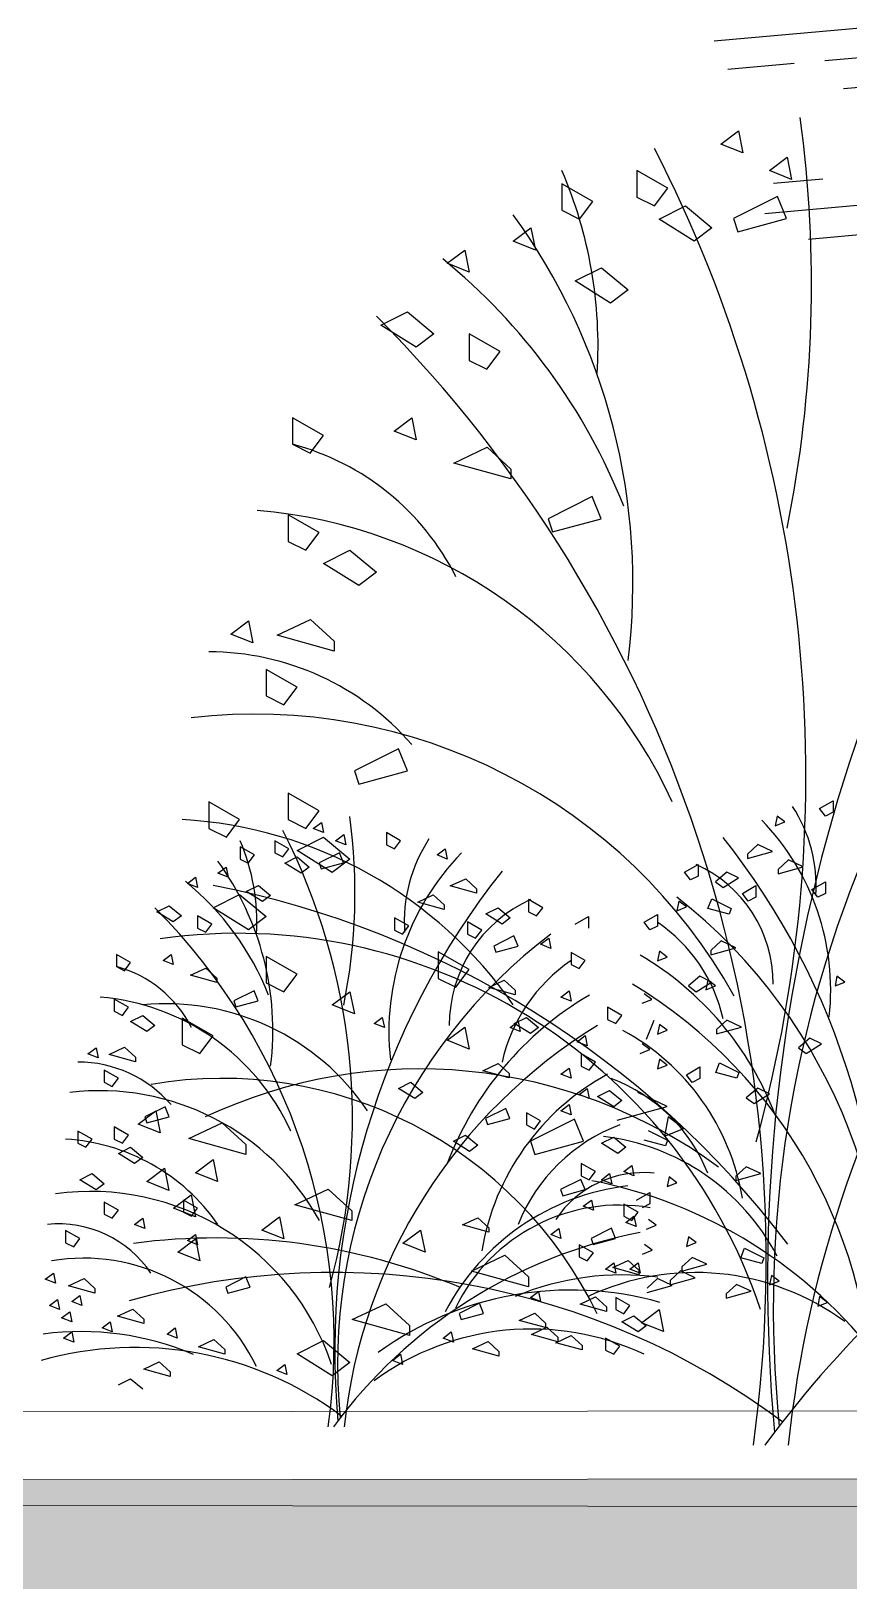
# Model space of a CAD drawing. Header units: millimetres. Extents: x 348 to 2201, y 118 to 1049.
# Drawn here: x 2079.499 to 2081.299, y 343.452 to 346.866 of the extents above; entities that cross this region are included whole.
import ezdxf

# ---------------------------------------------------------------- set-up
doc = ezdxf.new("R2010")
doc.units = ezdxf.units.MM
doc.layers.add('mur vue', color=7, linetype='Continuous', lineweight=13)
doc.layers.add('trees', color=104, linetype='Continuous')

# ---------------------------------------------------------------- blocks, each defined once
blk = doc.blocks.new('Arbustos')
at = {"layer": 'trees', "linetype": 'Continuous'}
for p, q in [((-0.2891, 1.8305), (-0.2502, 1.8597)), ((-0.1822, 1.7722), (-0.1433, 1.8013)), ((-0.1433, 1.8013), (-0.1336, 1.7527)), ((-0.6389, 1.743), (-0.6389, 1.6846)), ((-0.5709, 1.7041), (-0.6389, 1.743)), ((-0.4737, 1.7722), (-0.4737, 1.7138)), ((-0.4057, 1.7333), (-0.4737, 1.7722)), ((-0.1336, 1.7527), (-0.1822, 1.7722)), ((-0.1446, 1.6665), (-0.164, 1.7151)), ((-0.6389, 1.6846), (-0.6, 1.6652)), ((-0.6, 1.6652), (-0.5709, 1.7041)), ((-0.3668, 1.6944), (-0.3085, 1.6457)), ((-0.7458, 1.6166), (-0.7069, 1.6457)), ((-0.7069, 1.6457), (-0.6972, 1.5971)), ((-0.3085, 1.6457), (-0.3474, 1.6166)), ((-0.6972, 1.5971), (-0.7458, 1.6166)), ((-0.8915, 1.5679), (-0.8527, 1.5971)), ((-0.8527, 1.5971), (-0.8429, 1.5485)), ((-0.8429, 1.5485), (-0.8915, 1.5679)), ((-0.6097, 1.529), (-0.5514, 1.5582)), ((-0.5514, 1.5582), (-0.4931, 1.5096)), ((-0.532, 1.4804), (-0.6097, 1.529)), ((-0.4931, 1.5096), (-0.532, 1.4804)), ((-1.0373, 1.4318), (-0.979, 1.461)), ((-0.979, 1.461), (-0.9207, 1.4123)), ((-0.9596, 1.3832), (-1.0373, 1.4318)), ((-0.9207, 1.4123), (-0.9596, 1.3832)), ((-1.0081, 1.1984), (-0.9693, 1.2276)), ((-1.2316, 1.1692), (-1.1928, 1.1498)), ((-0.8032, 1.1625), (-0.7511, 1.1147)), ((-0.7511, 1.1147), (-0.7511, 1.0929)), ((-0.6693, 1.0052), (-0.6596, 0.9761)), ((-0.6596, 0.9761), (-0.5527, 1.0052)), ((-1.1398, 0.7354), (-1.1398, 0.7137)), ((-1.2899, 0.6733), (-1.2899, 0.6149)), ((-1.2219, 0.6344), (-1.2899, 0.6733)), ((-1.2899, 0.6149), (-1.2511, 0.5955)), ((-0.9984, 0.4982), (-1.0956, 0.4496)), ((-0.979, 0.4496), (-0.9984, 0.4982)), ((-1.4163, 0.3815), (-1.4163, 0.3232)), ((-1.3482, 0.3426), (-1.4163, 0.3815)), ((-1.2414, 0.401), (-1.2414, 0.3426)), ((-1.3774, 0.3037), (-1.3482, 0.3426)), ((-1.4163, 0.3232), (-1.3774, 0.3037)), ((-1.1442, 0.2259), (-1.2219, 0.2746)), ((-1.1053, 0.2551), (-1.1442, 0.2259)), ((-1.1197, 0.2473), (-1.1286, 0.2696)), ((-1.3288, 0.0995), (-1.4066, 0.1482)), ((-1.2899, 0.1287), (-1.3288, 0.0995)), ((-0.9895, 0.0902), (-0.9761, 0.1081)), ((-1.2899, 0.0412), (-1.2899, -0.0172)), ((-1.4225, 0.0155), (-1.3986, -0.0065)), ((-0.8721, -0.0269), (-0.8429, 0.012)), ((-1.3986, -0.0065), (-1.3986, -0.0164)), ((-1.2899, -0.0172), (-1.2511, -0.0366)), ((-1.4746, -0.095), (-1.4746, -0.1533)), ((-1.4066, -0.1339), (-1.4746, -0.095)), ((-1.0521, -0.1066), (-1.0342, -0.0932)), ((-1.0342, -0.0932), (-1.0297, -0.1155)), ((-1.4357, -0.1728), (-1.4066, -0.1339)), ((-1.0297, -0.1155), (-1.0521, -0.1066)), ((-0.8915, -0.1436), (-0.8527, -0.1144)), ((-1.4746, -0.1533), (-1.4357, -0.1728)), ((-0.7791, -0.1946), (-0.7552, -0.2166)), ((-0.9985, -0.2496), (-0.9717, -0.2362)), ((-0.7552, -0.2166), (-0.7552, -0.2266)), ((-0.9627, -0.272), (-0.9985, -0.2496)), ((-1.5717, -0.3283), (-1.5329, -0.2992)), ((-1.5329, -0.2992), (-1.5232, -0.3478)), ((-1.5232, -0.3478), (-1.5717, -0.3283)), ((-1.3863, -0.3254), (-1.3342, -0.3732)), ((-0.611, -0.3173), (-0.7082, -0.3659)), ((-0.5916, -0.3659), (-0.611, -0.3173)), ((-1.3342, -0.3949), (-1.4601, -0.3602)), ((-1.3342, -0.3732), (-1.3342, -0.3949)), ((-0.8778, -0.3659), (-0.851, -0.3525)), ((-0.7082, -0.3659), (-0.6985, -0.3951)), ((-0.6985, -0.3951), (-0.5916, -0.3659)), ((-1.4454, -0.4353), (-1.4066, -0.4061)), ((-1.5523, -0.4548), (-1.5134, -0.4256)), ((-0.5963, -0.4151), (-0.5963, -0.4419)), ((-1.4454, -0.5326), (-1.494, -0.5131)), ((-1.2997, -0.5617), (-1.2608, -0.5326)), ((-1.2608, -0.5326), (-1.2511, -0.5812)), ((-1.1009, -0.5191), (-1.1009, -0.5408)), ((-1.2511, -0.5812), (-1.2997, -0.5617)), ((-0.9887, -0.5909), (-0.9498, -0.5617)), ((-0.9498, -0.5617), (-0.9401, -0.6104)), ((-0.7999, -0.5564), (-0.7999, -0.5664)), ((-1.4843, -0.6104), (-1.4454, -0.5812)), ((-1.4357, -0.6298), (-1.4843, -0.6104)), ((-1.4454, -0.5812), (-1.4357, -0.6298)), ((-0.9401, -0.6104), (-0.9887, -0.5909)), ((-0.7643, -0.6171), (-0.7122, -0.6649)), ((-1.7759, -0.67), (-1.758, -0.6565)), ((-1.758, -0.6565), (-1.7536, -0.6789)), ((-0.7122, -0.6867), (-0.8382, -0.6519)), ((-0.7122, -0.6649), (-0.7122, -0.6867)), ((-0.708, -0.7102), (-0.6902, -0.6968)), ((-0.6902, -0.6968), (-0.6857, -0.7191)), ((-1.1005, -0.7589), (-1.0267, -0.7241)), ((-0.8203, -0.723), (-0.865, -0.7454)), ((-0.865, -0.7454), (-0.8605, -0.7588)), ((-0.8605, -0.7588), (-0.8114, -0.7454)), ((-0.8114, -0.7454), (-0.8203, -0.723)), ((-0.464, -0.766), (-0.4251, -0.7368)), ((-0.4251, -0.7368), (-0.4154, -0.7854)), ((-0.4154, -0.7854), (-0.464, -0.766)), ((-0.9002, -0.7996), (-0.8823, -0.7862)), ((-0.8778, -0.8086), (-0.9002, -0.7996)), ((-0.8823, -0.7862), (-0.8778, -0.8086)), ((-0.8354, -0.8232), (-0.8015, -0.8072)), ((-0.8015, -0.8072), (-0.7775, -0.8292)), ((-1.0119, -0.8488), (-0.994, -0.8354)), ((-0.9895, -0.8578), (-1.0119, -0.8488)), ((-0.994, -0.8354), (-0.9895, -0.8578)), ((-0.7775, -0.8392), (-0.8354, -0.8232)), ((-0.7775, -0.8292), (-0.7775, -0.8392))]:
    blk.add_line(p, q, dxfattribs=at)
at = {"layer": 'trees', "color": 84, "true_color": 0x2aaf18}
for p, q in [((-0.2502, 1.8597), (-0.2405, 1.811)), ((-0.2405, 1.811), (-0.2891, 1.8305)), ((-0.4737, 1.7138), (-0.4348, 1.6944)), ((-0.4348, 1.6944), (-0.4057, 1.7333)), ((-0.164, 1.7151), (-0.2612, 1.6665)), ((-0.4251, 1.6652), (-0.3668, 1.6944)), ((-0.3474, 1.6166), (-0.4251, 1.6652)), ((-0.2612, 1.6665), (-0.2515, 1.6373)), ((-0.8429, 1.4123), (-0.8429, 1.354)), ((-0.7749, 1.3734), (-0.8429, 1.4123)), ((-0.8041, 1.3345), (-0.7749, 1.3734)), ((-0.8429, 1.354), (-0.8041, 1.3345)), ((-1.2316, 1.2276), (-1.2316, 1.1692)), ((-1.1636, 1.1887), (-1.2316, 1.2276)), ((-0.9596, 1.179), (-1.0081, 1.1984)), ((-0.9693, 1.2276), (-0.9596, 1.179)), ((-1.1928, 1.1498), (-1.1636, 1.1887)), ((-0.877, 1.1277), (-0.8032, 1.1625)), ((-0.7511, 1.0929), (-0.877, 1.1277)), ((-0.5721, 1.0539), (-0.6693, 1.0052)), ((-0.5527, 1.0052), (-0.5721, 1.0539)), ((-1.2414, 1.0136), (-1.2414, 0.9553)), ((-1.1733, 0.9747), (-1.2414, 1.0136)), ((-1.2025, 0.9358), (-1.1733, 0.9747)), ((-1.2414, 0.9553), (-1.2025, 0.9358)), ((-1.1636, 0.9067), (-1.1053, 0.9358)), ((-1.1053, 0.9358), (-1.047, 0.8872)), ((-1.0859, 0.858), (-1.1636, 0.9067)), ((-1.047, 0.8872), (-1.0859, 0.858)), ((-1.3677, 0.7511), (-1.3288, 0.7802)), ((-1.3288, 0.7802), (-1.3191, 0.7316)), ((-1.2657, 0.7484), (-1.1919, 0.7832)), ((-1.1919, 0.7832), (-1.1398, 0.7354)), ((-1.3191, 0.7316), (-1.3677, 0.7511)), ((-1.1398, 0.7137), (-1.2657, 0.7484)), ((-1.2511, 0.5955), (-1.2219, 0.6344)), ((-1.0956, 0.4496), (-1.0859, 0.4204)), ((-1.0859, 0.4204), (-0.979, 0.4496)), ((-1.1733, 0.3621), (-1.2414, 0.401)), ((-1.2414, 0.3426), (-1.2025, 0.3232)), ((-1.2025, 0.3232), (-1.1733, 0.3621)), ((-1.0253, 0.3137), (-1.0253, 0.2869)), ((-0.994, 0.2959), (-1.0253, 0.3137)), ((-1.2219, 0.2746), (-1.1636, 0.3037)), ((-1.1636, 0.3037), (-1.1053, 0.2551)), ((-1.0074, 0.278), (-0.994, 0.2959)), ((-1.1286, 0.2696), (-1.1733, 0.2473)), ((-1.1733, 0.2473), (-1.1688, 0.2339)), ((-1.4066, 0.1482), (-1.3482, 0.1773)), ((-1.3482, 0.1773), (-1.2899, 0.1287)), ((-1.4095, 0.1125), (-1.4408, 0.1304)), ((-1.4408, 0.1036), (-1.4229, 0.0946)), ((-1.4229, 0.0946), (-1.4095, 0.1125)), ((-1.2219, 0.0023), (-1.2899, 0.0412)), ((-0.911, 0.0509), (-0.911, -0.0074)), ((-0.8429, 0.012), (-0.911, 0.0509)), ((-1.4565, -0.0005), (-1.4225, 0.0155)), ((-1.2511, -0.0366), (-1.2219, 0.0023)), ((-1.3986, -0.0164), (-1.4565, -0.0005)), ((-0.911, -0.0074), (-0.8721, -0.0269)), ((-1.1442, -0.0658), (-1.1053, -0.0366)), ((-1.0956, -0.0852), (-1.1442, -0.0658)), ((-1.1053, -0.0366), (-1.0956, -0.0852)), ((-0.8527, -0.1144), (-0.8429, -0.163)), ((-0.8429, -0.163), (-0.8915, -0.1436)), ((-0.8131, -0.2106), (-0.7791, -0.1946)), ((-0.9717, -0.2362), (-0.9448, -0.2586)), ((-0.7552, -0.2266), (-0.8131, -0.2106)), ((-0.9448, -0.2586), (-0.9627, -0.272)), ((-1.4601, -0.3602), (-1.3863, -0.3254)), ((-0.8421, -0.3883), (-0.8778, -0.3659)), ((-1.4066, -0.4061), (-1.3968, -0.4548)), ((-1.5134, -0.4256), (-1.5037, -0.4742)), ((-1.3968, -0.4548), (-1.4454, -0.4353)), ((-0.5651, -0.433), (-0.5963, -0.4151)), ((-0.5025, -0.433), (-0.4846, -0.4196)), ((-0.4846, -0.4196), (-0.4802, -0.4419)), ((-1.5037, -0.4742), (-1.5523, -0.4548)), ((-1.2269, -0.506), (-1.153, -0.4713)), ((-1.153, -0.4713), (-1.1009, -0.5191)), ((-1.494, -0.5131), (-1.4551, -0.4839)), ((-1.4551, -0.4839), (-1.4454, -0.5326)), ((-1.1009, -0.5408), (-1.2269, -0.506)), ((-0.8577, -0.5504), (-0.8238, -0.5345)), ((-0.8238, -0.5345), (-0.7999, -0.5564)), ((-0.7999, -0.5664), (-0.8577, -0.5504)), ((-0.8382, -0.6519), (-0.7643, -0.6171)), ((-1.0267, -0.7241), (-0.9746, -0.7719)), ((-0.9746, -0.7936), (-1.1005, -0.7589)), ((-0.9746, -0.7719), (-0.9746, -0.7936)), ((-1.2219, -0.834), (-1.1636, -0.8049)), ((-1.1636, -0.8049), (-1.1053, -0.8535)), ((-1.1442, -0.8826), (-1.2219, -0.834)), ((-1.1053, -0.8535), (-1.1442, -0.8826))]:
    blk.add_line(p, q, dxfattribs=at)
at = {"layer": 'trees', "color": 1}
for p, q in [((-0.2515, 1.6373), (-0.1446, 1.6665)), ((-1.0253, 0.2869), (-1.0074, 0.278)), ((-0.9136, 0.2646), (-0.8957, 0.278)), ((-0.8957, 0.278), (-0.8912, 0.2556)), ((-1.1688, 0.2339), (-1.1197, 0.2473)), ((-0.8912, 0.2556), (-0.9136, 0.2646)), ((-0.8846, 0.1963), (-0.8506, 0.2123)), ((-0.8506, 0.2123), (-0.8267, 0.1903)), ((-0.956, 0.1605), (-0.9221, 0.1765)), ((-0.9221, 0.1765), (-0.8982, 0.1545)), ((-0.8267, 0.1803), (-0.8846, 0.1963)), ((-0.8267, 0.1903), (-0.8267, 0.1803)), ((-0.8982, 0.1445), (-0.956, 0.1605)), ((-0.8982, 0.1545), (-0.8982, 0.1445)), ((-1.0074, 0.1259), (-1.0074, 0.0991)), ((-0.9761, 0.1081), (-1.0074, 0.1259)), ((-0.8465, 0.117), (-0.8465, 0.0902)), ((-0.8153, 0.0991), (-0.8465, 0.117)), ((-1.0074, 0.0991), (-0.9895, 0.0902)), ((-0.8465, 0.0902), (-0.8287, 0.0812)), ((-0.8287, 0.0812), (-0.8153, 0.0991)), ((-0.5382, -0.0976), (-0.5204, -0.1066)), ((-0.5204, -0.1066), (-0.507, -0.0887)), ((-0.708, -0.1289), (-0.7438, -0.1066)), ((-0.6902, -0.1155), (-0.708, -0.1289)), ((-0.6053, -0.1468), (-0.5874, -0.1334)), ((-0.5874, -0.1334), (-0.5829, -0.1558)), ((-0.5829, -0.1558), (-0.6053, -0.1468)), ((-0.5651, -0.1915), (-0.5963, -0.1736)), ((-0.5963, -0.1736), (-0.5963, -0.2005)), ((-0.5963, -0.2005), (-0.5785, -0.2094)), ((-0.5785, -0.2094), (-0.5651, -0.1915)), ((-0.641, -0.2183), (-0.6231, -0.2049)), ((-0.6187, -0.2273), (-0.641, -0.2183)), ((-0.6231, -0.2049), (-0.6187, -0.2273))]:
    blk.add_line(p, q, dxfattribs=at)
at = {"layer": 'trees', "color": 56}
for p, q in [((-0.0716, 0.367), (-0.0419, 0.384)), ((-0.0419, 0.384), (-0.0419, 0.3585)), ((-0.165, 0.35), (-0.1693, 0.3287)), ((-0.1481, 0.3372), (-0.165, 0.35)), ((-0.0589, 0.35), (-0.0716, 0.367)), ((-0.0419, 0.3585), (-0.0589, 0.35)), ((-0.1693, 0.3287), (-0.1481, 0.3372)), ((-0.2079, 0.2875), (-0.2307, 0.2666)), ((-0.1756, 0.2723), (-0.2079, 0.2875)), ((-0.3689, 0.2267), (-0.3391, 0.2437)), ((-0.3391, 0.2437), (-0.3391, 0.2182)), ((-0.2307, 0.2571), (-0.1756, 0.2723)), ((-0.2307, 0.2666), (-0.2307, 0.2571)), ((-0.1399, 0.2535), (-0.1627, 0.2326)), ((-0.1077, 0.2383), (-0.1399, 0.2535)), ((-0.3561, 0.2097), (-0.3689, 0.2267)), ((-0.3391, 0.2182), (-0.3561, 0.2097)), ((-0.2755, 0.2267), (-0.3009, 0.2055)), ((-0.3009, 0.2055), (-0.2839, 0.1927)), ((-0.2839, 0.1927), (-0.25, 0.214)), ((-0.25, 0.214), (-0.2755, 0.2267)), ((-0.1627, 0.2232), (-0.1077, 0.2383)), ((-0.1627, 0.2326), (-0.1627, 0.2232)), ((-0.0886, 0.1885), (-0.0589, 0.2055)), ((-0.0589, 0.2055), (-0.0589, 0.18)), ((-0.2415, 0.18), (-0.2118, 0.197)), ((-0.2287, 0.163), (-0.2415, 0.18)), ((-0.2118, 0.1715), (-0.2287, 0.163)), ((-0.2118, 0.197), (-0.2118, 0.1715)), ((-0.0759, 0.1715), (-0.0886, 0.1885)), ((-0.0589, 0.18), (-0.0759, 0.1715)), ((-0.3816, 0.163), (-0.3859, 0.1418)), ((-0.3859, 0.1418), (-0.3646, 0.1503)), ((-0.3646, 0.1503), (-0.3816, 0.163)), ((-0.3174, 0.1466), (-0.3089, 0.1678)), ((-0.2707, 0.1338), (-0.3174, 0.1466)), ((-0.3089, 0.1678), (-0.2664, 0.1466)), ((-0.2664, 0.1466), (-0.2707, 0.1338)), ((-0.458, 0.1163), (-0.4283, 0.1333)), ((-0.4453, 0.0993), (-0.458, 0.1163)), ((-0.4283, 0.1078), (-0.4453, 0.0993)), ((-0.4283, 0.1333), (-0.4283, 0.1078)), ((-0.2886, 0.0751), (-0.3113, 0.0542)), ((-0.2563, 0.0599), (-0.2886, 0.0751)), ((-0.4241, 0.0525), (-0.4283, 0.0313)), ((-0.4283, 0.0313), (-0.4071, 0.0398)), ((-0.4071, 0.0398), (-0.4241, 0.0525)), ((-0.3113, 0.0447), (-0.2563, 0.0599)), ((-0.3113, 0.0542), (-0.3113, 0.0447)), ((-0.3349, -0.0027), (-0.3604, -0.024)), ((-0.3604, -0.024), (-0.3434, -0.0367)), ((-0.3434, -0.0367), (-0.3094, -0.0155)), ((-0.3094, -0.0155), (-0.3349, -0.0027)), ((-0.3179, -0.0112), (-0.3222, -0.0325)), ((-0.3222, -0.0325), (-0.3009, -0.024)), ((-0.3009, -0.024), (-0.3179, -0.0112)), ((-0.0334, -0.0027), (-0.0377, -0.024)), ((-0.0377, -0.024), (-0.0164, -0.0155)), ((-0.0164, -0.0155), (-0.0334, -0.0027)), ((-0.4623, -0.0622), (-0.4411, -0.0537)), ((-0.4411, -0.0537), (-0.458, -0.041)), ((-0.2758, -0.0992), (-0.2986, -0.1201)), ((-0.2436, -0.1144), (-0.2758, -0.0992)), ((-0.4241, -0.109), (-0.4283, -0.1302)), ((-0.4283, -0.1302), (-0.4071, -0.1217)), ((-0.4071, -0.1217), (-0.4241, -0.109)), ((-0.2986, -0.1295), (-0.2436, -0.1144)), ((-0.2986, -0.1201), (-0.2986, -0.1295)), ((-0.4665, -0.1727), (-0.4453, -0.1642)), ((-0.4453, -0.1642), (-0.4623, -0.1515)), ((-0.0929, -0.1387), (-0.1183, -0.16)), ((-0.1183, -0.16), (-0.1014, -0.1727)), ((-0.1014, -0.1727), (-0.0674, -0.1515)), ((-0.0674, -0.1515), (-0.0929, -0.1387)), ((-0.4241, -0.1854), (-0.4283, -0.2067)), ((-0.4283, -0.2067), (-0.4071, -0.1982)), ((-0.4071, -0.1982), (-0.4241, -0.1854)), ((-0.3646, -0.2194), (-0.3349, -0.2024)), ((-0.3349, -0.2024), (-0.3349, -0.2279)), ((-0.3004, -0.2146), (-0.2919, -0.1934)), ((-0.2919, -0.1934), (-0.2494, -0.2146)), ((-0.3519, -0.2364), (-0.3646, -0.2194)), ((-0.3349, -0.2279), (-0.3519, -0.2364)), ((-0.2537, -0.2274), (-0.3004, -0.2146)), ((-0.2494, -0.2146), (-0.2537, -0.2274)), ((-0.2075, -0.2492), (-0.233, -0.2704)), ((-0.233, -0.2704), (-0.216, -0.2832)), ((-0.216, -0.2832), (-0.182, -0.2619)), ((-0.182, -0.2619), (-0.2075, -0.2492)), ((-0.4108, -0.3761), (-0.4575, -0.3633)), ((-0.449, -0.3421), (-0.4065, -0.3633)), ((-0.4065, -0.3633), (-0.4108, -0.3761)), ((-0.2334, -0.4221), (-0.2561, -0.443)), ((-0.2561, -0.4525), (-0.2011, -0.4373)), ((-0.2561, -0.443), (-0.2561, -0.4525)), ((-0.2011, -0.4373), (-0.2334, -0.4221)), ((-0.4028, -0.4447), (-0.4071, -0.4659)), ((-0.4071, -0.4659), (-0.3859, -0.4574)), ((-0.3859, -0.4574), (-0.4028, -0.4447)), ((-0.475, -0.4957), (-0.4453, -0.4787)), ((-0.4453, -0.5042), (-0.4623, -0.5127)), ((-0.4453, -0.4787), (-0.4453, -0.5042)), ((-0.3604, -0.5764), (-0.3646, -0.5976)), ((-0.3434, -0.5891), (-0.3604, -0.5764)), ((-0.3646, -0.5976), (-0.3434, -0.5891)), ((-0.2452, -0.6226), (-0.2367, -0.6013)), ((-0.2367, -0.6013), (-0.1942, -0.6226)), ((-0.3523, -0.6218), (-0.375, -0.6427)), ((-0.375, -0.6522), (-0.32, -0.637)), ((-0.375, -0.6427), (-0.375, -0.6522)), ((-0.32, -0.637), (-0.3523, -0.6218)), ((-0.1985, -0.6353), (-0.2452, -0.6226)), ((-0.1942, -0.6226), (-0.1985, -0.6353)), ((-0.4287, -0.6686), (-0.4515, -0.6895)), ((-0.3964, -0.6838), (-0.4287, -0.6686)), ((-0.3777, -0.6516), (-0.4005, -0.6725)), ((-0.4005, -0.682), (-0.3455, -0.6668)), ((-0.4005, -0.6725), (-0.4005, -0.682)), ((-0.3455, -0.6668), (-0.3777, -0.6516)), ((-0.2546, -0.6813), (-0.2774, -0.7022)), ((-0.2223, -0.6965), (-0.2546, -0.6813)), ((-0.1778, -0.6614), (-0.182, -0.6826)), ((-0.182, -0.6826), (-0.1608, -0.6741)), ((-0.1608, -0.6741), (-0.1778, -0.6614)), ((-0.4515, -0.699), (-0.3964, -0.6838)), ((-0.2774, -0.7117), (-0.2223, -0.6965)), ((-0.2774, -0.7022), (-0.2774, -0.7117)), ((-0.0716, -0.7081), (-0.0759, -0.7294)), ((-0.0546, -0.7209), (-0.0716, -0.7081)), ((-0.0759, -0.7294), (-0.0546, -0.7209))]:
    blk.add_line(p, q, dxfattribs=at)
at = {"layer": 'trees', "color": 97, "true_color": 0x279b30}
for p, q in [((-1.1861, 0.3227), (-1.1682, 0.3361)), ((-1.1638, 0.3137), (-1.1861, 0.3227)), ((-1.1682, 0.3361), (-1.1638, 0.3137)), ((-1.137, 0.2959), (-1.1191, 0.3093)), ((-1.1191, 0.3093), (-1.1146, 0.2869)), ((-1.271, 0.2959), (-1.271, 0.269)), ((-1.2397, 0.278), (-1.271, 0.2959)), ((-1.2531, 0.2601), (-1.2397, 0.278)), ((-1.1146, 0.2869), (-1.137, 0.2959)), ((-1.271, 0.269), (-1.2531, 0.2601)), ((-1.2487, 0.2467), (-1.2219, 0.2601)), ((-1.2129, 0.2243), (-1.2487, 0.2467)), ((-1.2219, 0.2601), (-1.1951, 0.2377)), ((-1.1951, 0.2377), (-1.2129, 0.2243)), ((-1.5302, 0.1394), (-1.5034, 0.1528)), ((-1.4944, 0.117), (-1.5302, 0.1394)), ((-1.5034, 0.1528), (-1.4765, 0.1304)), ((-0.8063, 0.1349), (-0.7795, 0.1483)), ((-0.7795, 0.1483), (-0.7527, 0.1259)), ((-0.7125, 0.1394), (-0.6946, 0.1304)), ((-0.6946, 0.1304), (-0.6812, 0.1483)), ((-1.4765, 0.1304), (-1.4944, 0.117)), ((-1.4408, 0.1304), (-1.4408, 0.1036)), ((-0.7706, 0.1125), (-0.8063, 0.1349)), ((-0.7527, 0.1259), (-0.7706, 0.1125)), ((-0.7444, 0.0863), (-0.789, 0.064)), ((-0.7354, 0.064), (-0.7444, 0.0863)), ((-0.6857, 0.0678), (-0.6678, 0.0812)), ((-0.6678, 0.0812), (-0.6634, 0.0589)), ((-1.6195, 0.0455), (-1.6195, 0.0186)), ((-1.5882, 0.0276), (-1.6195, 0.0455)), ((-1.5168, 0.032), (-1.4989, 0.0455)), ((-1.4989, 0.0455), (-1.4944, 0.0231)), ((-0.789, 0.064), (-0.7846, 0.0505)), ((-0.7846, 0.0505), (-0.7354, 0.064)), ((-0.6634, 0.0589), (-0.6857, 0.0678)), ((-0.6187, 0.0499), (-0.6187, 0.0231)), ((-0.5874, 0.032), (-0.6187, 0.0499)), ((-1.6195, 0.0186), (-1.6017, 0.0097)), ((-1.6017, 0.0097), (-1.5882, 0.0276)), ((-1.4944, 0.0231), (-1.5168, 0.032)), ((-0.6187, 0.0231), (-0.6008, 0.0142)), ((-0.6008, 0.0142), (-0.5874, 0.032)), ((-0.7997, -0.0273), (-0.7657, -0.0113)), ((-0.7418, -0.0433), (-0.7997, -0.0273)), ((-0.7657, -0.0113), (-0.7418, -0.0333)), ((-0.7418, -0.0333), (-0.7418, -0.0433)), ((-1.5927, -0.0708), (-1.624, -0.0529)), ((-1.3163, -0.0344), (-1.361, -0.0568)), ((-1.361, -0.0568), (-1.3565, -0.0702)), ((-1.3565, -0.0702), (-1.3073, -0.0568)), ((-1.3073, -0.0568), (-1.3163, -0.0344)), ((-0.641, -0.0484), (-0.6231, -0.035)), ((-0.6187, -0.0574), (-0.641, -0.0484)), ((-0.6231, -0.035), (-0.6187, -0.0574)), ((-0.7527, -0.1155), (-0.7348, -0.1021)), ((-0.7438, -0.1066), (-0.717, -0.0932)), ((-0.7348, -0.1021), (-0.7304, -0.1245)), ((-0.717, -0.0932), (-0.6902, -0.1155)), ((-0.7304, -0.1245), (-0.7527, -0.1155)), ((-1.6821, -0.1736), (-1.6642, -0.1602)), ((-1.6642, -0.1602), (-1.6597, -0.1826)), ((-1.6352, -0.1748), (-1.6013, -0.1589)), ((-1.6013, -0.1589), (-1.5773, -0.1808)), ((-1.6597, -0.1826), (-1.6821, -0.1736)), ((-1.5773, -0.1908), (-1.6352, -0.1748)), ((-1.5773, -0.1808), (-1.5773, -0.1908)), ((-1.6463, -0.2094), (-1.6463, -0.2362)), ((-1.6151, -0.2273), (-1.6463, -0.2094)), ((-1.6463, -0.2362), (-1.6285, -0.2452)), ((-1.6285, -0.2452), (-1.6151, -0.2273)), ((-1.5123, -0.2899), (-1.557, -0.3122)), ((-1.5034, -0.3122), (-1.5123, -0.2899)), ((-0.7622, -0.2938), (-0.8069, -0.3161)), ((-0.7533, -0.3161), (-0.7622, -0.2938)), ((-0.717, -0.3033), (-0.717, -0.3301)), ((-0.6857, -0.3212), (-0.717, -0.3033)), ((-1.624, -0.3346), (-1.624, -0.3614)), ((-1.5927, -0.3525), (-1.624, -0.3346)), ((-1.557, -0.3122), (-1.5525, -0.3257)), ((-1.5525, -0.3257), (-1.5034, -0.3122)), ((-0.8069, -0.3161), (-0.8024, -0.3295)), ((-0.8024, -0.3295), (-0.7533, -0.3161)), ((-0.717, -0.3301), (-0.6991, -0.3391)), ((-0.6991, -0.3391), (-0.6857, -0.3212)), ((-1.7044, -0.3435), (-1.7044, -0.3704)), ((-1.6731, -0.3614), (-1.7044, -0.3435)), ((-1.7044, -0.3704), (-1.6865, -0.3793)), ((-1.6865, -0.3793), (-1.6731, -0.3614)), ((-1.624, -0.3614), (-1.6061, -0.3704)), ((-1.6061, -0.3704), (-1.5927, -0.3525)), ((-0.851, -0.3525), (-0.8242, -0.3748)), ((-0.8242, -0.3748), (-0.8421, -0.3883)), ((-1.6151, -0.3927), (-1.5882, -0.3793)), ((-1.5793, -0.4151), (-1.6151, -0.3927)), ((-1.5882, -0.3793), (-1.5614, -0.4017)), ((-1.5614, -0.4017), (-1.5793, -0.4151)), ((-1.6999, -0.4509), (-1.6731, -0.4374)), ((-1.6731, -0.4374), (-1.6463, -0.4598)), ((-0.6371, -0.486), (-0.588, -0.4726)), ((-1.4721, -0.4956), (-1.4721, -0.5224)), ((-1.4408, -0.5135), (-1.4721, -0.4956)), ((-0.5919, -0.509), (-0.574, -0.4956)), ((-0.5695, -0.5179), (-0.5919, -0.509)), ((-0.574, -0.4956), (-0.5695, -0.5179)), ((-0.5025, -0.5045), (-0.5025, -0.5313)), ((-0.4712, -0.5224), (-0.5025, -0.5045)), ((-1.4721, -0.5224), (-1.4542, -0.5313)), ((-1.4542, -0.5313), (-1.4408, -0.5135)), ((-0.5025, -0.5313), (-0.4846, -0.5403)), ((-0.498, -0.5448), (-0.4802, -0.5313)), ((-0.4757, -0.5537), (-0.498, -0.5448)), ((-0.4846, -0.5403), (-0.4712, -0.5224)), ((-0.4802, -0.5313), (-0.4757, -0.5537)), ((-1.4631, -0.585), (-1.4453, -0.5716)), ((-1.4453, -0.5716), (-1.4408, -0.5939)), ((-0.6634, -0.5716), (-0.6455, -0.5582)), ((-0.641, -0.5805), (-0.6634, -0.5716)), ((-0.6455, -0.5582), (-0.641, -0.5805)), ((-0.5299, -0.5576), (-0.5746, -0.5799)), ((-0.5746, -0.5799), (-0.5701, -0.5933)), ((-0.5701, -0.5933), (-0.521, -0.5799)), ((-0.521, -0.5799), (-0.5299, -0.5576)), ((-1.4408, -0.5939), (-1.4631, -0.585)), ((-0.6008, -0.5939), (-0.6008, -0.6208)), ((-0.5695, -0.6118), (-0.6008, -0.5939)), ((-0.5829, -0.6297), (-0.5695, -0.6118)), ((-0.6008, -0.6208), (-0.5829, -0.6297)), ((-0.5427, -0.6476), (-0.5248, -0.6342)), ((-0.5204, -0.6565), (-0.5427, -0.6476)), ((-0.5271, -0.6443), (-0.4932, -0.6284)), ((-0.4692, -0.6603), (-0.5271, -0.6443)), ((-0.5248, -0.6342), (-0.5204, -0.6565)), ((-0.4932, -0.6284), (-0.4692, -0.6503)), ((-0.4891, -0.6476), (-0.4712, -0.6342)), ((-0.4668, -0.6565), (-0.4891, -0.6476)), ((-0.4712, -0.6342), (-0.4668, -0.6565)), ((-1.3342, -0.6649), (-1.3788, -0.6872)), ((-1.3252, -0.6872), (-1.3342, -0.6649)), ((-0.4692, -0.6503), (-0.4692, -0.6603)), ((-1.3788, -0.6872), (-1.3744, -0.7006)), ((-1.3744, -0.7006), (-1.3252, -0.6872)), ((-1.6173, -0.7516), (-1.5834, -0.7357)), ((-1.5834, -0.7357), (-1.5594, -0.7576)), ((-1.6508, -0.7773), (-1.6329, -0.7639)), ((-1.6285, -0.7862), (-1.6508, -0.7773)), ((-1.6329, -0.7639), (-1.6285, -0.7862)), ((-1.5594, -0.7676), (-1.6173, -0.7516)), ((-1.5594, -0.7576), (-1.5594, -0.7676)), ((-1.5078, -0.7907), (-1.4899, -0.7773)), ((-1.4899, -0.7773), (-1.4855, -0.7996)), ((-1.4855, -0.7996), (-1.5078, -0.7907)), ((-1.4386, -0.8187), (-1.4047, -0.8027)), ((-1.3807, -0.8347), (-1.4386, -0.8187)), ((-1.4047, -0.8027), (-1.3807, -0.8247)), ((-1.5592, -0.8679), (-1.5253, -0.8519)), ((-1.5253, -0.8519), (-1.5013, -0.8739)), ((-1.3807, -0.8247), (-1.3807, -0.8347)), ((-1.5013, -0.8839), (-1.5592, -0.8679)), ((-1.5013, -0.8739), (-1.5013, -0.8839)), ((-1.2665, -0.8712), (-1.2487, -0.8578)), ((-1.2442, -0.8801), (-1.2665, -0.8712)), ((-1.2487, -0.8578), (-1.2442, -0.8801)), ((-1.6151, -0.9025), (-1.5882, -0.8891)), ((-1.5882, -0.8891), (-1.5614, -0.9114))]:
    blk.add_line(p, q, dxfattribs=at)
at = {"layer": 'trees', "color": 97, "true_color": 0x25742c}
for p, q in [((-1.347, 0.2824), (-1.347, 0.2556)), ((-1.3157, 0.2646), (-1.347, 0.2824)), ((-1.347, 0.2556), (-1.3291, 0.2467)), ((-1.3291, 0.2467), (-1.3157, 0.2646)), ((-1.4631, 0.202), (-1.4453, 0.2154)), ((-1.4453, 0.2154), (-1.4408, 0.193)), ((-1.3961, 0.2243), (-1.3782, 0.2377)), ((-1.3738, 0.2154), (-1.3961, 0.2243)), ((-1.3782, 0.2377), (-1.3738, 0.2154)), ((-1.4408, 0.193), (-1.4631, 0.202)), ((-1.3336, 0.1841), (-1.3068, 0.1975)), ((-1.2978, 0.1617), (-1.3336, 0.1841)), ((-1.3068, 0.1975), (-1.2799, 0.1751)), ((-1.2799, 0.1751), (-1.2978, 0.1617)), ((-0.7125, 0.1662), (-0.7125, 0.1394)), ((-0.6812, 0.1483), (-0.7125, 0.1662)), ((-1.624, -0.0529), (-1.624, -0.0797)), ((-1.624, -0.0797), (-1.6061, -0.0887)), ((-1.6061, -0.0887), (-1.5927, -0.0708)), ((-1.5882, -0.1021), (-1.5614, -0.0887)), ((-1.5525, -0.1245), (-1.5882, -0.1021)), ((-1.5614, -0.0887), (-1.5346, -0.111)), ((-0.5382, -0.0708), (-0.5382, -0.0976)), ((-0.507, -0.0887), (-0.5382, -0.0708)), ((-1.5346, -0.111), (-1.5525, -0.1245)), ((-0.6008, -0.2631), (-0.5829, -0.2496)), ((-0.5785, -0.272), (-0.6008, -0.2631)), ((-0.5829, -0.2496), (-0.5785, -0.272)), ((-0.5606, -0.2675), (-0.5338, -0.2541)), ((-0.5248, -0.2899), (-0.5606, -0.2675)), ((-0.5338, -0.2541), (-0.507, -0.2765)), ((-0.641, -0.2988), (-0.6231, -0.2854)), ((-0.6187, -0.3078), (-0.641, -0.2988)), ((-0.6231, -0.2854), (-0.6187, -0.3078)), ((-0.507, -0.2765), (-0.5248, -0.2899)), ((-0.5517, -0.3704), (-0.5248, -0.357)), ((-0.5159, -0.3927), (-0.5517, -0.3704)), ((-0.5248, -0.357), (-0.498, -0.3793)), ((-0.498, -0.3793), (-0.5159, -0.3927)), ((-0.5963, -0.4419), (-0.5785, -0.4509)), ((-0.5785, -0.4509), (-0.5651, -0.433)), ((-0.5517, -0.4509), (-0.5338, -0.4374)), ((-0.5338, -0.4374), (-0.5293, -0.4598)), ((-0.4802, -0.4419), (-0.5025, -0.433)), ((-1.6642, -0.4732), (-1.6999, -0.4509)), ((-1.6463, -0.4598), (-1.6642, -0.4732)), ((-0.5969, -0.4502), (-0.6416, -0.4726)), ((-0.6416, -0.4726), (-0.6371, -0.486)), ((-0.588, -0.4726), (-0.5969, -0.4502)), ((-0.5293, -0.4598), (-0.5517, -0.4509)), ((-1.6463, -0.5), (-1.6463, -0.5269)), ((-1.6151, -0.5179), (-1.6463, -0.5)), ((-1.6463, -0.5269), (-1.6285, -0.5358)), ((-1.6285, -0.5358), (-1.6151, -0.5179)), ((-1.5793, -0.5492), (-1.5614, -0.5358)), ((-1.5614, -0.5358), (-1.557, -0.5582)), ((-1.7312, -0.5626), (-1.7312, -0.5895)), ((-1.6999, -0.5805), (-1.7312, -0.5626)), ((-1.557, -0.5582), (-1.5793, -0.5492)), ((-1.7312, -0.5895), (-1.7134, -0.5984)), ((-1.7134, -0.5984), (-1.6999, -0.5805)), ((-1.7536, -0.6789), (-1.7759, -0.67)), ((-1.7246, -0.6846), (-1.6906, -0.6686)), ((-1.6906, -0.6686), (-1.6667, -0.6906)), ((-1.767, -0.7281), (-1.7491, -0.7147)), ((-1.7491, -0.7147), (-1.7446, -0.737)), ((-1.6667, -0.7006), (-1.7246, -0.6846)), ((-1.7178, -0.7191), (-1.6999, -0.7057)), ((-1.6999, -0.7057), (-1.6955, -0.7281)), ((-1.6667, -0.6906), (-1.6667, -0.7006)), ((-0.6857, -0.7191), (-0.708, -0.7102)), ((-0.5986, -0.7248), (-0.5647, -0.7088)), ((-0.5647, -0.7088), (-0.5407, -0.7308)), ((-0.4891, -0.7281), (-0.5204, -0.7102)), ((-0.5204, -0.7102), (-0.5204, -0.737)), ((-1.7446, -0.737), (-1.767, -0.7281)), ((-1.7402, -0.7549), (-1.7223, -0.7415)), ((-1.7223, -0.7415), (-1.7178, -0.7639)), ((-1.6955, -0.7281), (-1.7178, -0.7191)), ((-0.7326, -0.7606), (-0.6987, -0.7446)), ((-0.6987, -0.7446), (-0.6747, -0.7666)), ((-0.5407, -0.7408), (-0.5986, -0.7248)), ((-0.5407, -0.7308), (-0.5407, -0.7408)), ((-0.5204, -0.737), (-0.5025, -0.746)), ((-0.507, -0.7639), (-0.4802, -0.7504)), ((-0.5025, -0.746), (-0.4891, -0.7281)), ((-0.4802, -0.7504), (-0.4534, -0.7728)), ((-1.7178, -0.7639), (-1.7402, -0.7549)), ((-0.6747, -0.7766), (-0.7326, -0.7606)), ((-0.7058, -0.7919), (-0.6719, -0.7759)), ((-0.6747, -0.7666), (-0.6747, -0.7766)), ((-0.6719, -0.7759), (-0.6479, -0.7979)), ((-0.4712, -0.7862), (-0.507, -0.7639)), ((-0.4534, -0.7728), (-0.4712, -0.7862)), ((-1.7357, -0.7996), (-1.7178, -0.7862)), ((-1.7134, -0.8086), (-1.7357, -0.7996)), ((-1.7178, -0.7862), (-1.7134, -0.8086)), ((-0.6479, -0.8079), (-0.7058, -0.7919)), ((-0.6522, -0.8098), (-0.6183, -0.7938)), ((-0.5943, -0.8258), (-0.6522, -0.8098)), ((-0.6479, -0.7979), (-0.6479, -0.8079)), ((-0.6183, -0.7938), (-0.5943, -0.8158)), ((-0.5943, -0.8158), (-0.5943, -0.8258)), ((-0.5427, -0.7996), (-0.5427, -0.8265)), ((-0.5114, -0.8175), (-0.5427, -0.7996)), ((-0.5248, -0.8354), (-0.5114, -0.8175)), ((-0.5427, -0.8265), (-0.5248, -0.8354))]:
    blk.add_line(p, q, dxfattribs=at)
at = {"layer": 'trees', "color": 3}
for p, q in [((-0.6099, 0.112), (-0.5802, 0.129)), ((-0.5802, 0.129), (-0.5802, 0.1035)), ((-0.4316, -0.5509), (-0.4486, -0.5381)), ((-0.4528, -0.5594), (-0.4316, -0.5509)), ((-0.4613, -0.6146), (-0.4401, -0.6061)), ((-0.4401, -0.6061), (-0.4571, -0.5934))]:
    blk.add_line(p, q, dxfattribs=at)
at = {"layer": 'trees', "color": 96}
for p, q in [((-0.4527, -0.1415), (-0.4357, -0.099)), ((-0.407, -0.2894), (-0.4716, -0.259)), ((-0.5171, -0.3198), (-0.407, -0.2894)), ((-0.4046, -0.3126), (-0.4131, -0.3551)), ((-0.4131, -0.3551), (-0.3707, -0.3381)), ((-0.3707, -0.3381), (-0.4046, -0.3126))]:
    blk.add_line(p, q, dxfattribs=at)
at = {"layer": 'trees', "color": 55, "true_color": 0x97922b}
for centre, radius, start, end in [((-2.8103, 1.5231), 2.7209, 348.5823, 7.7252), ((-1.5476, 1.3838), 0.9883, 356.5785, 23.1389), ((3.5092, -0.671), 3.6954, 141.5621, 185.2163), ((-1.3771, 0.6225), 0.5658, 26.7895, 75.0983), ((-1.4035, -0.0815), 1.1089, 24.6833, 85.1296), ((-1.4173, 0.1185), 0.5936, 40.9952, 89.8975), ((-1.3135, -0.6297), 1.2044, 28.9715, 96.7518), ((-1.5296, -0.61), 0.9542, 34.7708, 86.6956), ((-2.3454, 0.1813), 1.2511, 348.5823, 7.7252), ((-1.7648, 0.1173), 0.4544, 356.5785, 23.1389), ((-0.6512, 0.1174), 0.3346, 146.8723, 183.9065), ((-0.4537, -0.1251), 0.566, 135.867, 186.2808), ((0.5603, -0.8275), 1.6992, 141.5621, 185.2163), ((-0.5831, -0.1106), 0.3037, 114.2978, 180.0834), ((-0.4103, -0.273), 0.3694, 124.3441, 167.2635), ((-1.6986, -0.5565), 0.5099, 24.6833, 85.1296), ((-1.51, -0.5982), 0.5349, 33.983, 95.5823), ((-0.2066, -0.6747), 0.7322, 120.523, 159.2317), ((1.7326, -2.4478), 2.3872, 101.0397, 143.7273), ((-1.3873, -1.1447), 0.9171, 25.7334, 99.7489), ((-0.2776, -0.6971), 0.5451, 118.5645, 170.5246), ((-1.6572, -0.8085), 0.5538, 28.9715, 96.7518), ((-0.3764, -0.6913), 0.3856, 110.5024, 158.3822), ((-1.7565, -0.7994), 0.4387, 34.7708, 86.6956), ((-0.4319, -0.9839), 0.5233, 96.7634, 152.401), ((-1.7475, -0.794), 0.246, 33.983, 95.5823), ((-1.4008, -1.9624), 1.3833, 67.0929, 97.5039), ((-0.2566, -1.6445), 1.0977, 101.0397, 143.7273), ((-1.6911, -1.0453), 0.4217, 25.7334, 99.7489), ((-1.1423, -2.3056), 1.6505, 53.1892, 105.7803), ((-1.6973, -1.4213), 0.636, 67.0929, 97.5039), ((-0.7063, -1.362), 0.5823, 64.7425, 126.4309), ((-1.5785, -1.5791), 0.7589, 53.1892, 105.7803)]:
    blk.add_arc(centre, radius, start, end, dxfattribs=at)
at = {"layer": 'trees', "color": 45, "true_color": 0xba8d4a}
for centre, radius, start, end in [((-3.1323, 0.4398), 3.0304, 344.5546, 27.1102), ((-3.1399, -0.6288), 2.9507, 352.0797, 44.8241), ((2.4138, -0.7348), 2.5873, 127.2463, 185.7372), ((-2.4934, -0.3168), 1.3934, 344.5546, 27.1102)]:
    blk.add_arc(centre, radius, start, end, dxfattribs=at)
at = {"layer": 'trees', "color": 49, "true_color": 0x594322}
for centre, radius, start, end in [((-1.8654, 0.8633), 1.3828, 352.9138, 35.9379), ((-1.7465, 0.5412), 1.3374, 21.5784, 50.8004), ((2.4183, -1.3054), 2.5732, 121.5615, 173.977), ((-1.9109, -0.122), 0.6358, 352.9138, 35.9379), ((-1.8563, -0.2701), 0.615, 21.5784, 50.8004), ((-2.4969, -0.8081), 1.3567, 352.0797, 44.8241), ((-1.3543, -1.1242), 1.2161, 18.5786, 97.9809), ((0.0567, -0.8568), 1.1896, 127.2463, 185.7372), ((0.0587, -1.1192), 1.1832, 121.5615, 173.977), ((-1.6759, -1.0359), 0.5592, 18.5786, 97.9809)]:
    blk.add_arc(centre, radius, start, end, dxfattribs=at)
at = {"layer": 'trees', "color": 56}
for centre, radius, start, end in [((-0.5851, -0.0331), 0.5379, 353.7192, 44.133), ((-0.3974, 0.1974), 0.318, 356.0935, 33.1277), ((-1.5488, -0.7006), 1.6148, 355.0546, 38.4379), ((-0.4621, -0.0193), 0.2886, 359.9166, 65.7022), ((-1.1249, -0.7717), 1.1982, 350.1733, 51.9189), ((-0.6264, -0.1736), 0.3511, 12.7365, 55.6559), ((-0.82, -0.5554), 0.6959, 20.7683, 59.477), ((-1.0542, -0.9597), 1.0996, 359.14, 58.7374), ((-0.7525, -0.5767), 0.518, 9.4754, 61.4355), ((-0.6586, -0.5712), 0.3664, 21.6178, 69.4976), ((-0.6058, -0.8493), 0.4973, 27.599, 83.2366), ((-0.7724, -1.477), 1.0432, 37.0603, 78.9603), ((-0.3451, -1.2086), 0.5534, 53.5691, 115.2575)]:
    blk.add_arc(centre, radius, start, end, dxfattribs=at)
at = {"layer": 'trees', "color": 96}
for centre, radius, start, end in [((-1.8063, -1.8504), 2.0863, 37.0603, 78.9603), ((-0.9515, -1.3136), 1.1068, 53.5691, 115.2575)]:
    blk.add_arc(centre, radius, start, end, dxfattribs=at)
at = {"layer": 'trees', "color": 97, "true_color": 0x25742c}
blk.add_arc((-1.6864, -0.2328), 0.2601, 26.7895, 75.0983, dxfattribs=at)
at = {"layer": 'trees', "color": 97, "true_color": 0x279b30}
blk.add_arc((-1.7049, -0.4645), 0.273, 40.9952, 89.8975, dxfattribs=at)
at = {"layer": 'trees', "color": 3}
for centre, radius, start, end in [((-0.4586, -0.6688), 0.2337, 84.4177, 146.017), ((-0.5122, -0.9076), 0.4008, 80.2511, 154.2666), ((-0.5063, -1.2649), 0.6045, 82.4961, 112.9071), ((-0.6192, -1.4149), 0.7212, 74.2197, 125.9898)]:
    blk.add_arc(centre, radius, start, end, dxfattribs=at)
blk = doc.blocks.new('Vista arvore')
at = {"layer": 'trees', "color": 97, "true_color": 0x25742c}
for p, q in [((-2.1719, 3.0638), (-1.6512, 3.1097)), ((-2.1416, 3.0015), (-1.9955, 3.0143)), ((-1.928, 3.0203), (-1.7319, 3.0376)), ((-1.887, 2.9589), (-1.7547, 2.9706))]:
    blk.add_line(p, q, dxfattribs=at)
at = {"layer": 'trees', "color": 99, "true_color": 0x1a511e}
for p, q in [((-2.0412, 2.7504), (-1.9327, 2.7599)), ((-2.0607, 2.6837), (-1.8164, 2.7052)), ((-1.9642, 2.6272), (-1.8201, 2.6399))]:
    blk.add_line(p, q, dxfattribs=at)

msp = doc.modelspace()

# ---------------------------------------------------------------- hatches: boundary and pattern name
at = {"layer": 'mur vue', "true_color": 0x3c2c25}
h = msp.add_hatch(dxfattribs=at)
h.set_pattern_fill('EARTH', color=29, scale=0.1, angle=18.0374)
h.set_pattern_definition([(3e-15, (1129.3211, 323.3701), (0.635, 0.635), [0.635, -0.635]), (3e-15, (1129.3211, 323.6082), (0.635, 0.635), [0.635, -0.635]), (3e-15, (1129.3211, 323.84635), (0.635, 0.635), [0.635, -0.635]), (90, (1129.4005, 323.9257), (-0.635, 0.635), [0.635, -0.635]), (90, (1129.6386, 323.9257), (-0.635, 0.635), [0.635, -0.635]), (90, (1129.87674, 323.9257), (-0.635, 0.635), [0.635, -0.635])])
h.paths.add_polyline_path([(2117.6899, 343.5682), (2056.9733, 343.6483), (1996.9523, 343.5774), (1997.1072, 337.7353), (2117.6647, 337.7353)])
h.paths.add_polyline_path([(2135.0744, 343.5453), (2117.6899, 343.5682), (2117.6647, 337.7353), (2135.1409, 337.7353)])
h.paths.add_polyline_path([(2146.1053, 343.5307), (2135.0744, 343.5453), (2135.1409, 337.7353), (2146.0916, 337.7353)])
h.paths.add_polyline_path([(2159.5261, 343.513), (2146.1053, 343.5307), (2146.0916, 337.7353), (2159.5484, 337.7353)])
h.paths.add_polyline_path([(2169.2144, 343.5003), (2159.5261, 343.513), (2159.5484, 337.7353), (2169.23, 337.7353)])
h.paths.add_polyline_path([(2189.2399, 343.4738), (2169.2144, 343.5003), (2169.23, 337.7353), (2189.3988, 337.7353)])
h.paths.add_polyline_path([(2172.1154, 348.3036), (2169.2028, 347.7548), (2169.2144, 343.5003), (2189.2005, 343.4739), (2189.2005, 348.3036)])
h.paths.add_polyline_path([(2169.2028, 347.7504), (2162.1855, 347.7504), (2159.5118, 347.1994), (2159.5261, 343.513), (2169.2144, 343.5003)])
h.paths.add_polyline_path([(2159.5118, 347.1994), (2156.5574, 346.5906), (2150.221, 346.5906), (2146.1104, 345.7011), (2146.1053, 343.5307), (2159.5261, 343.513)])
h.paths.add_polyline_path([(2146.1104, 345.7011), (2145.4538, 345.559), (2136.2542, 345.5289), (2135.0538, 345.3434), (2135.0744, 343.5453), (2146.1053, 343.5307)])
h.paths.add_polyline_path([(2135.0538, 345.3434), (2130.5228, 344.6434), (2121.9217, 344.6434), (2117.6927, 344.2097), (2117.6899, 343.5682), (2135.0744, 343.5453)])
h.paths.add_polyline_path([(2117.6927, 344.2097), (2112.8619, 343.7143), (2056.9733, 343.6483), (2117.6899, 343.5682)])

# ---------------------------------------------------------------- linework, layer by layer
at = {"layer": 'mur vue'}
for points in [[(2189.1645, 348.4536), (2172.1014, 348.4536), (2169.1652, 347.9004), (2162.1702, 347.9004), (2156.5421, 346.7406), (2150.205, 346.7406), (2145.4375, 345.709), (2136.2425, 345.6789), (2130.5113, 344.7934), (2121.914, 344.7934), (2112.8541, 343.8642), (1996.9646, 343.7274)], [(2189.1645, 348.3036), (2172.1154, 348.3036), (2169.1793, 347.7504), (2162.1855, 347.7504), (2156.5574, 346.5906), (2150.221, 346.5906), (2145.4538, 345.559), (2136.2542, 345.5289), (2130.5228, 344.6434), (2121.9217, 344.6434), (2112.8619, 343.7143), (1996.9648, 343.5774)]]:
    msp.add_lwpolyline(points, dxfattribs=at)
msp.add_lwpolyline([(1996.9483, 343.7274), (2189.2399, 343.4738), (2189.3988, 337.7353), (1997.1072, 337.7353)], close=True, dxfattribs=at)

# ---------------------------------------------------------------- block references
msp.add_blockref('Vista arvore', (2083.1742, 343.7808))
msp.add_blockref('Arbustos', (2081.306, 344.7867), dxfattribs=at)

doc.saveas('drawing.dxf')
